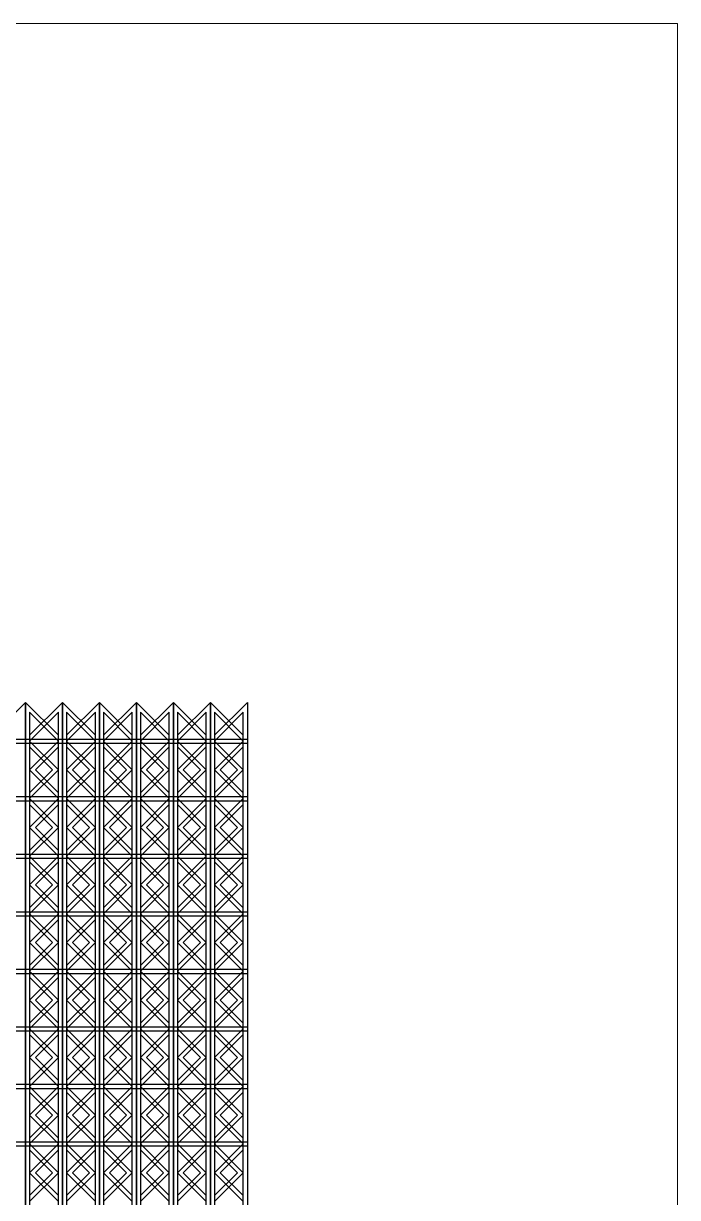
# Model space of a CAD drawing. Header units: millimetres. Extents: x 4404 to 35754, y 4815 to 12820.
# Drawn here: x 5628 to 6026, y 7310 to 8024 of the extents above; entities that cross this region are included whole.
import ezdxf

# ---------------------------------------------------------------- set-up
doc = ezdxf.new("R2010")
doc.units = ezdxf.units.MM
doc.layers.add('3d', color=220, linetype='Continuous')
doc.layers.add('naming', color=102, linetype='Continuous', lineweight=20)

msp = doc.modelspace()

# ---------------------------------------------------------------- linework, layer by layer
at = {"layer": '3d'}
for p, q in [((5629.3, 7611.56), (5629.3, 6654.49)), ((5629.3, 6654.49), (5629.3, 7611.56)), ((5631.8, 7605.53), (5631.8, 6660.53)), ((5649.3, 6660.47), (5649.3, 7605.53)), ((5651.8, 7611.56), (5651.8, 6654.49)), ((5651.8, 6654.49), (5651.8, 7611.56)), ((5654.3, 7605.53), (5654.3, 6660.53)), ((5671.8, 6660.47), (5671.8, 7605.53)), ((5674.3, 7611.56), (5674.3, 6654.49)), ((5674.3, 6654.49), (5674.3, 7611.56)), ((5676.8, 7605.53), (5676.8, 6660.53)), ((5694.3, 6660.47), (5694.3, 7605.53)), ((5696.8, 7611.56), (5696.8, 6654.49)), ((5696.8, 6654.49), (5696.8, 7611.56)), ((5699.3, 7605.53), (5699.3, 6660.53)), ((5716.8, 6660.47), (5716.8, 7605.53)), ((5719.3, 7611.56), (5719.3, 6654.49)), ((5719.3, 6654.49), (5719.3, 7611.56)), ((5721.8, 7605.53), (5721.8, 6660.53)), ((5739.3, 6660.47), (5739.3, 7605.53)), ((5741.8, 7611.56), (5741.8, 6654.49)), ((5741.8, 6654.49), (5741.8, 7611.56)), ((5744.3, 7605.53), (5744.3, 6660.53)), ((5761.8, 6660.47), (5761.8, 7605.53)), ((5764.3, 7611.56), (5764.3, 6654.49)), ((4664.3, 7589.27), (5764.3, 7589.27)), ((4664.3, 7586.77), (5764.3, 7586.77)), ((4664.3, 7554.27), (5764.3, 7554.27)), ((4664.3, 7551.77), (5764.3, 7551.77)), ((4664.3, 7519.27), (5764.3, 7519.27)), ((4664.3, 7519.27), (5764.3, 7519.27)), ((4664.3, 7516.77), (5764.3, 7516.77)), ((4664.3, 7484.27), (5764.3, 7484.27)), ((4664.3, 7484.27), (5764.3, 7484.27)), ((4664.3, 7481.77), (5764.3, 7481.77)), ((4664.3, 7449.27), (5764.3, 7449.27)), ((4664.3, 7449.27), (5764.3, 7449.27)), ((4664.3, 7446.77), (5764.3, 7446.77)), ((4664.3, 7446.77), (5764.3, 7446.77)), ((4664.3, 7414.27), (5764.3, 7414.27)), ((4664.3, 7411.77), (5764.3, 7411.77)), ((4664.3, 7379.27), (5764.3, 7379.27)), ((4664.3, 7376.77), (5764.3, 7376.77)), ((4664.3, 7344.27), (5764.3, 7344.27)), ((4664.3, 7341.77), (5764.3, 7341.77))]:
    msp.add_line(p, q, dxfattribs=at)
for points in [[(5629.3, 7611.56), (5609.3, 7591.56)], [(5629.3, 7611.56), (5649.3, 7591.56)], [(5651.8, 7611.56), (5631.8, 7591.56)], [(5631.8, 7605.53), (5649.3, 7588.03), (5631.8, 7570.53), (5649.3, 7553.03), (5631.8, 7535.53), (5649.3, 7518.03), (5631.8, 7500.53), (5649.3, 7483.03), (5631.8, 7465.53), (5649.3, 7448.03), (5631.8, 7430.53), (5649.3, 7413.03), (5631.8, 7395.53), (5649.3, 7378.03), (5631.8, 7360.53), (5649.3, 7343.03), (5631.8, 7325.53), (5649.3, 7308.03)], [(5649.3, 7605.53), (5631.8, 7588.03), (5649.3, 7570.53), (5631.8, 7553.03), (5649.3, 7535.53), (5631.8, 7518.03), (5649.3, 7500.53), (5631.8, 7483.03), (5649.3, 7465.53), (5631.8, 7448.03), (5649.3, 7430.53), (5631.8, 7413.03), (5649.3, 7395.53), (5631.8, 7378.03), (5649.3, 7360.53), (5631.8, 7343.03), (5649.3, 7325.53), (5631.8, 7308.03)], [(5651.8, 7611.56), (5671.8, 7591.56)], [(5674.3, 7611.56), (5654.3, 7591.56)], [(5654.3, 7605.53), (5671.8, 7588.03), (5654.3, 7570.53), (5671.8, 7553.03), (5654.3, 7535.53), (5671.8, 7518.03), (5654.3, 7500.53), (5671.8, 7483.03), (5654.3, 7465.53), (5671.8, 7448.03), (5654.3, 7430.53), (5671.8, 7413.03), (5654.3, 7395.53), (5671.8, 7378.03), (5654.3, 7360.53), (5671.8, 7343.03), (5654.3, 7325.53), (5671.8, 7308.03)], [(5671.8, 7605.53), (5654.3, 7588.03), (5671.8, 7570.53), (5654.3, 7553.03), (5671.8, 7535.53), (5654.3, 7518.03), (5671.8, 7500.53), (5654.3, 7483.03), (5671.8, 7465.53), (5654.3, 7448.03), (5671.8, 7430.53), (5654.3, 7413.03), (5671.8, 7395.53), (5654.3, 7378.03), (5671.8, 7360.53), (5654.3, 7343.03), (5671.8, 7325.53), (5654.3, 7308.03)], [(5674.3, 7611.56), (5694.3, 7591.56)], [(5696.8, 7611.56), (5676.8, 7591.56)], [(5676.8, 7605.53), (5694.3, 7588.03), (5676.8, 7570.53), (5694.3, 7553.03), (5676.8, 7535.53), (5694.3, 7518.03), (5676.8, 7500.53), (5694.3, 7483.03), (5676.8, 7465.53), (5694.3, 7448.03), (5676.8, 7430.53), (5694.3, 7413.03), (5676.8, 7395.53), (5694.3, 7378.03), (5676.8, 7360.53), (5694.3, 7343.03), (5676.8, 7325.53), (5694.3, 7308.03)], [(5694.3, 7605.53), (5676.8, 7588.03), (5694.3, 7570.53), (5676.8, 7553.03), (5694.3, 7535.53), (5676.8, 7518.03), (5694.3, 7500.53), (5676.8, 7483.03), (5694.3, 7465.53), (5676.8, 7448.03), (5694.3, 7430.53), (5676.8, 7413.03), (5694.3, 7395.53), (5676.8, 7378.03), (5694.3, 7360.53), (5676.8, 7343.03), (5694.3, 7325.53), (5676.8, 7308.03)], [(5696.8, 7611.56), (5716.8, 7591.56)], [(5719.3, 7611.56), (5699.3, 7591.56)], [(5699.3, 7605.53), (5716.8, 7588.03), (5699.3, 7570.53), (5716.8, 7553.03), (5699.3, 7535.53), (5716.8, 7518.03), (5699.3, 7500.53), (5716.8, 7483.03), (5699.3, 7465.53), (5716.8, 7448.03), (5699.3, 7430.53), (5716.8, 7413.03), (5699.3, 7395.53), (5716.8, 7378.03), (5699.3, 7360.53), (5716.8, 7343.03), (5699.3, 7325.53), (5716.8, 7308.03)], [(5716.8, 7605.53), (5699.3, 7588.03), (5716.8, 7570.53), (5699.3, 7553.03), (5716.8, 7535.53), (5699.3, 7518.03), (5716.8, 7500.53), (5699.3, 7483.03), (5716.8, 7465.53), (5699.3, 7448.03), (5716.8, 7430.53), (5699.3, 7413.03), (5716.8, 7395.53), (5699.3, 7378.03), (5716.8, 7360.53), (5699.3, 7343.03), (5716.8, 7325.53), (5699.3, 7308.03)], [(5719.3, 7611.56), (5739.3, 7591.56)], [(5741.8, 7611.56), (5721.8, 7591.56)], [(5721.8, 7605.53), (5739.3, 7588.03), (5721.8, 7570.53), (5739.3, 7553.03), (5721.8, 7535.53), (5739.3, 7518.03), (5721.8, 7500.53), (5739.3, 7483.03), (5721.8, 7465.53), (5739.3, 7448.03), (5721.8, 7430.53), (5739.3, 7413.03), (5721.8, 7395.53), (5739.3, 7378.03), (5721.8, 7360.53), (5739.3, 7343.03), (5721.8, 7325.53), (5739.3, 7308.03)], [(5739.3, 7605.53), (5721.8, 7588.03), (5739.3, 7570.53), (5721.8, 7553.03), (5739.3, 7535.53), (5721.8, 7518.03), (5739.3, 7500.53), (5721.8, 7483.03), (5739.3, 7465.53), (5721.8, 7448.03), (5739.3, 7430.53), (5721.8, 7413.03), (5739.3, 7395.53), (5721.8, 7378.03), (5739.3, 7360.53), (5721.8, 7343.03), (5739.3, 7325.53), (5721.8, 7308.03)], [(5741.8, 7611.56), (5761.8, 7591.56)], [(5764.3, 7611.56), (5744.3, 7591.56)], [(5744.3, 7605.53), (5761.8, 7588.03), (5744.3, 7570.53), (5761.8, 7553.03), (5744.3, 7535.53), (5761.8, 7518.03), (5744.3, 7500.53), (5761.8, 7483.03), (5744.3, 7465.53), (5761.8, 7448.03), (5744.3, 7430.53), (5761.8, 7413.03), (5744.3, 7395.53), (5761.8, 7378.03), (5744.3, 7360.53), (5761.8, 7343.03), (5744.3, 7325.53), (5761.8, 7308.03)], [(5761.8, 7605.53), (5744.3, 7588.03), (5761.8, 7570.53), (5744.3, 7553.03), (5761.8, 7535.53), (5744.3, 7518.03), (5761.8, 7500.53), (5744.3, 7483.03), (5761.8, 7465.53), (5744.3, 7448.03), (5761.8, 7430.53), (5744.3, 7413.03), (5761.8, 7395.53), (5744.3, 7378.03), (5761.8, 7360.53), (5744.3, 7343.03), (5761.8, 7325.53), (5744.3, 7308.03)], [(5631.8, 7584.49), (5645.76, 7570.53), (5631.8, 7556.56)], [(5649.3, 7584.49), (5635.34, 7570.53), (5649.3, 7556.56)], [(5654.3, 7584.49), (5668.26, 7570.53), (5654.3, 7556.56)], [(5671.8, 7584.49), (5657.84, 7570.53), (5671.8, 7556.56)], [(5676.8, 7584.49), (5690.76, 7570.53), (5676.8, 7556.56)], [(5694.3, 7584.49), (5680.34, 7570.53), (5694.3, 7556.56)], [(5699.3, 7584.49), (5713.26, 7570.53), (5699.3, 7556.56)], [(5716.8, 7584.49), (5702.84, 7570.53), (5716.8, 7556.56)], [(5721.8, 7584.49), (5735.76, 7570.53), (5721.8, 7556.56)], [(5739.3, 7584.49), (5725.34, 7570.53), (5739.3, 7556.56)], [(5744.3, 7584.49), (5758.26, 7570.53), (5744.3, 7556.56)], [(5761.8, 7584.49), (5747.84, 7570.53), (5761.8, 7556.56)], [(5631.8, 7549.49), (5645.76, 7535.53), (5631.8, 7521.56)], [(5649.3, 7549.49), (5635.34, 7535.53), (5649.3, 7521.56)], [(5654.3, 7549.49), (5668.26, 7535.53), (5654.3, 7521.56)], [(5671.8, 7549.49), (5657.84, 7535.53), (5671.8, 7521.56)], [(5676.8, 7549.49), (5690.76, 7535.53), (5676.8, 7521.56)], [(5694.3, 7549.49), (5680.34, 7535.53), (5694.3, 7521.56)], [(5699.3, 7549.49), (5713.26, 7535.53), (5699.3, 7521.56)], [(5716.8, 7549.49), (5702.84, 7535.53), (5716.8, 7521.56)], [(5721.8, 7549.49), (5735.76, 7535.53), (5721.8, 7521.56)], [(5739.3, 7549.49), (5725.34, 7535.53), (5739.3, 7521.56)], [(5744.3, 7549.49), (5758.26, 7535.53), (5744.3, 7521.56)], [(5761.8, 7549.49), (5747.84, 7535.53), (5761.8, 7521.56)], [(5631.8, 7514.49), (5645.76, 7500.53), (5631.8, 7486.56)], [(5649.3, 7514.49), (5635.34, 7500.53), (5649.3, 7486.56)], [(5654.3, 7514.49), (5668.26, 7500.53), (5654.3, 7486.56)], [(5671.8, 7514.49), (5657.84, 7500.53), (5671.8, 7486.56)], [(5676.8, 7514.49), (5690.76, 7500.53), (5676.8, 7486.56)], [(5694.3, 7514.49), (5680.34, 7500.53), (5694.3, 7486.56)], [(5699.3, 7514.49), (5713.26, 7500.53), (5699.3, 7486.56)], [(5716.8, 7514.49), (5702.84, 7500.53), (5716.8, 7486.56)], [(5721.8, 7514.49), (5735.76, 7500.53), (5721.8, 7486.56)], [(5739.3, 7514.49), (5725.34, 7500.53), (5739.3, 7486.56)], [(5744.3, 7514.49), (5758.26, 7500.53), (5744.3, 7486.56)], [(5761.8, 7514.49), (5747.84, 7500.53), (5761.8, 7486.56)], [(5631.8, 7479.49), (5645.76, 7465.53), (5631.8, 7451.56)], [(5649.3, 7479.49), (5635.34, 7465.53), (5649.3, 7451.56)], [(5654.3, 7479.49), (5668.26, 7465.53), (5654.3, 7451.56)], [(5671.8, 7479.49), (5657.84, 7465.53), (5671.8, 7451.56)], [(5676.8, 7479.49), (5690.76, 7465.53), (5676.8, 7451.56)], [(5694.3, 7479.49), (5680.34, 7465.53), (5694.3, 7451.56)], [(5699.3, 7479.49), (5713.26, 7465.53), (5699.3, 7451.56)], [(5716.8, 7479.49), (5702.84, 7465.53), (5716.8, 7451.56)], [(5721.8, 7479.49), (5735.76, 7465.53), (5721.8, 7451.56)], [(5739.3, 7479.49), (5725.34, 7465.53), (5739.3, 7451.56)], [(5744.3, 7479.49), (5758.26, 7465.53), (5744.3, 7451.56)], [(5761.8, 7479.49), (5747.84, 7465.53), (5761.8, 7451.56)], [(5631.8, 7444.49), (5645.76, 7430.53), (5631.8, 7416.56)], [(5649.3, 7444.49), (5635.34, 7430.53), (5649.3, 7416.56)], [(5654.3, 7444.49), (5668.26, 7430.53), (5654.3, 7416.56)], [(5671.8, 7444.49), (5657.84, 7430.53), (5671.8, 7416.56)], [(5676.8, 7444.49), (5690.76, 7430.53), (5676.8, 7416.56)], [(5694.3, 7444.49), (5680.34, 7430.53), (5694.3, 7416.56)], [(5699.3, 7444.49), (5713.26, 7430.53), (5699.3, 7416.56)], [(5716.8, 7444.49), (5702.84, 7430.53), (5716.8, 7416.56)], [(5721.8, 7444.49), (5735.76, 7430.53), (5721.8, 7416.56)], [(5739.3, 7444.49), (5725.34, 7430.53), (5739.3, 7416.56)], [(5744.3, 7444.49), (5758.26, 7430.53), (5744.3, 7416.56)], [(5761.8, 7444.49), (5747.84, 7430.53), (5761.8, 7416.56)], [(5631.8, 7409.49), (5645.76, 7395.53), (5631.8, 7381.56)], [(5649.3, 7409.49), (5635.34, 7395.53), (5649.3, 7381.56)], [(5654.3, 7409.49), (5668.26, 7395.53), (5654.3, 7381.56)], [(5671.8, 7409.49), (5657.84, 7395.53), (5671.8, 7381.56)], [(5676.8, 7409.49), (5690.76, 7395.53), (5676.8, 7381.56)], [(5694.3, 7409.49), (5680.34, 7395.53), (5694.3, 7381.56)], [(5699.3, 7409.49), (5713.26, 7395.53), (5699.3, 7381.56)], [(5716.8, 7409.49), (5702.84, 7395.53), (5716.8, 7381.56)], [(5721.8, 7409.49), (5735.76, 7395.53), (5721.8, 7381.56)], [(5739.3, 7409.49), (5725.34, 7395.53), (5739.3, 7381.56)], [(5744.3, 7409.49), (5758.26, 7395.53), (5744.3, 7381.56)], [(5761.8, 7409.49), (5747.84, 7395.53), (5761.8, 7381.56)], [(5631.8, 7374.49), (5645.76, 7360.53), (5631.8, 7346.56)], [(5649.3, 7374.49), (5635.34, 7360.53), (5649.3, 7346.56)], [(5654.3, 7374.49), (5668.26, 7360.53), (5654.3, 7346.56)], [(5671.8, 7374.49), (5657.84, 7360.53), (5671.8, 7346.56)], [(5676.8, 7374.49), (5690.76, 7360.53), (5676.8, 7346.56)], [(5694.3, 7374.49), (5680.34, 7360.53), (5694.3, 7346.56)], [(5699.3, 7374.49), (5713.26, 7360.53), (5699.3, 7346.56)], [(5716.8, 7374.49), (5702.84, 7360.53), (5716.8, 7346.56)], [(5721.8, 7374.49), (5735.76, 7360.53), (5721.8, 7346.56)], [(5739.3, 7374.49), (5725.34, 7360.53), (5739.3, 7346.56)], [(5744.3, 7374.49), (5758.26, 7360.53), (5744.3, 7346.56)], [(5761.8, 7374.49), (5747.84, 7360.53), (5761.8, 7346.56)], [(5631.8, 7339.49), (5645.76, 7325.53), (5631.8, 7311.56)], [(5649.3, 7339.49), (5635.34, 7325.53), (5649.3, 7311.56)], [(5654.3, 7339.49), (5668.26, 7325.53), (5654.3, 7311.56)], [(5671.8, 7339.49), (5657.84, 7325.53), (5671.8, 7311.56)], [(5676.8, 7339.49), (5690.76, 7325.53), (5676.8, 7311.56)], [(5694.3, 7339.49), (5680.34, 7325.53), (5694.3, 7311.56)], [(5699.3, 7339.49), (5713.26, 7325.53), (5699.3, 7311.56)], [(5716.8, 7339.49), (5702.84, 7325.53), (5716.8, 7311.56)], [(5721.8, 7339.49), (5735.76, 7325.53), (5721.8, 7311.56)], [(5739.3, 7339.49), (5725.34, 7325.53), (5739.3, 7311.56)], [(5744.3, 7339.49), (5758.26, 7325.53), (5744.3, 7311.56)], [(5761.8, 7339.49), (5747.84, 7325.53), (5761.8, 7311.56)]]:
    msp.add_lwpolyline(points, dxfattribs=at)
at = {"layer": 'naming'}
msp.add_lwpolyline([(4403.6, 8024.5), (6026.1, 8024.5), (6026.1, 4997.4), (4403.6, 4997.4)], close=True, dxfattribs=at)

doc.saveas('drawing.dxf')
